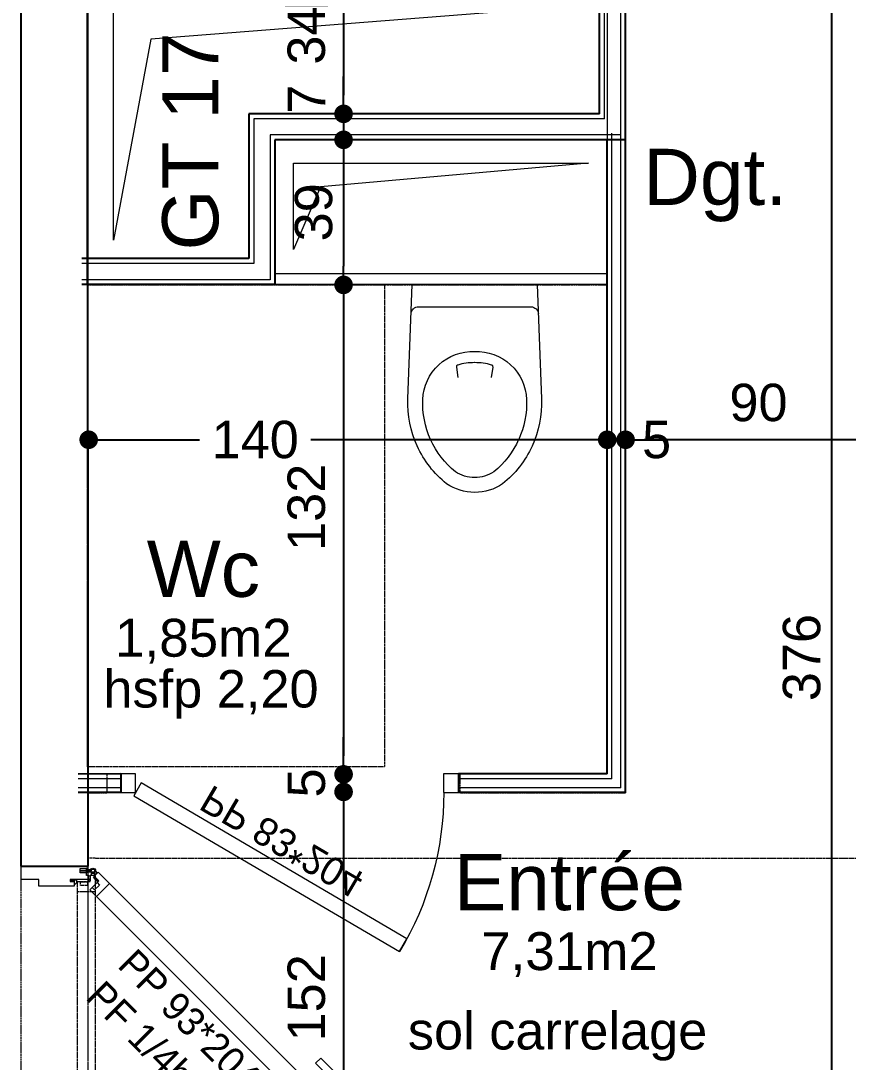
# Model space of a CAD drawing. Header units: centimetres. Extents: x 16433 to 114398, y -50094 to -12305.
# Drawn here: x 31915.9 to 32138.8, y -29937.4 to -29656.8 of the extents above; entities that cross this region are included whole.
import ezdxf

# ---------------------------------------------------------------- set-up
doc = ezdxf.new("R2010")
doc.units = ezdxf.units.CM
doc.header["$LTSCALE"] = 0.5
for name, pattern in [('Style de ligne -1', [0.41664, 0.20828, -0.20836]), ('Style de ligne -16', [0.192476, 0.123031, -0.069444]), ('Style de ligne -5', [0.20828, 0.069425, -0.138855])]:
    doc.linetypes.add(name, pattern=pattern)
doc.layers.get('0').update_dxf_attribs({"linetype": 'CONTINUOUS'})
doc.layers.get('DEFPOINTS').update_dxf_attribs({"linetype": 'CONTINUOUS'})
doc.layers.add('3-BAT C-Niveau -2', color=7, linetype='CONTINUOUS')
doc.styles.add('Futura Book', font='')
doc.styles.add('Helvetica', font='')
doc.styles.get('Futura Book').set_extended_font_data('Futura Book')
doc.styles.get('Helvetica').set_extended_font_data('Helvetica')
doc.dimstyles.new('IS', dxfattribs={"dimtxt": 10.08724, "dimasz": 5.007446, "dimexe": 2, "dimexo": 10, "dimgap": 3, "dimtad": 1, "dimdec": 1, "dimtxsty": 'Helvetica', "dimblk": 'DOT', "dimblk1": 'DOT', "dimblk2": 'DOT', "dimcen": 0, "dimdle": 10, "dimazin": 0, "dimtfac": 0.8, "dimtdec": 1, "dimtix": 1, "dimtmove": 0, "dimatfit": 0, "dimldrblk": 'VW_FILLEDARROW-1', "dimfxl": 10, "dimfxlon": 1, "dimfrac": 2, "dimtolj": 1, "dimarcsym": 0})

# ---------------------------------------------------------------- blocks, each defined once
blk = doc.blocks.new('PORTES 93_204')
at = {"color": 7, "linetype": 'Continuous', "lineweight": 18}
blk.add_line((10.41, 11.34), (6.87, 14.87), dxfattribs=at)
at = {"color": 7, "linetype": 'Continuous', "lineweight": 5}
blk.add_line((3.44, 8.68), (3.44, 9.56), dxfattribs=at)
at = {"color": 8, "linetype": 'Style de ligne -16', "lineweight": 18, "true_color": 0x808080}
blk.add_line((9.01, 6.14), (9.01, 11.14), dxfattribs=at)
at = {"color": 7, "linetype": 'Continuous', "lineweight": 13, "flags": 128}
for points in [[(3.82, 11.82), (4.88, 10.76), (6.14, 12.01), (8.61, 9.54), (73.71, 74.64), (71.24, 77.12), (72.5, 78.38), (71.44, 79.44)], [(2.24, -8.95), (2.24, 9.05), (5.8, 9.05), (5.8, 4.24), (6.3, 4.24), (6.3, 5.35), (7.6, 5.35), (7.6, -4.15), (5.8, -4.15), (5.8, -8.95)], [(102.76, 9.05), (99.2, 9.05), (99.2, 4.24), (98.7, 4.24), (98.7, 5.35), (97.4, 5.35), (97.4, -4.15), (99.2, -4.15), (99.2, -8.95), (102.76, -8.95)]]:
    blk.add_lwpolyline(points, close=True, dxfattribs=at)
at = {"color": 7, "linetype": 'Continuous', "lineweight": 18, "flags": 128}
for points in [[(62.4, 80.3), (63.81, 78.88), (55.33, 70.4), (53.91, 71.81)], [(63.64, 78.71), (66.4, 75.94), (65.34, 74.88), (62.58, 77.65)], [(67.54, 77.07), (68.3, 76.3), (64.98, 72.98), (64.21, 73.75)], [(69.29, 68.68), (68.52, 69.44), (71.84, 72.77), (72.61, 72)], [(73.18, 67.04), (70.42, 69.81), (71.48, 70.87), (74.24, 68.1)], [(71.24, 62.27), (69.82, 63.68), (74.77, 68.63), (76.19, 67.22)], [(6.62, 11.53), (7.29, 12.2), (8.6, 10.88), (7.94, 10.22)], [(5.88, 4.34), (5.88, 5.84), (6.02, 5.98), (6.7, 5.98), (7.12, 5.56), (7.12, 5.44), (6.2, 5.44), (6.2, 4.34)], [(99.12, 4.34), (99.12, 5.84), (98.98, 5.98), (98.3, 5.98), (97.88, 5.56), (97.88, 5.44), (98.8, 5.44), (98.8, 4.34)]]:
    blk.add_lwpolyline(points, close=True, dxfattribs=at)
at = {"color": 8, "linetype": 'Style de ligne -16', "lineweight": 18, "true_color": 0x808080, "flags": 128}
for points in [[(82.53, 16.14), (82.53, 18.14), (94.53, 18.14), (94.53, 16.14)], [(92.78, 12.23), (92.78, 16.14), (94.28, 16.14), (94.28, 12.23)], [(91.18, 11.14), (91.18, 12.23), (95.88, 12.23), (95.88, 11.14)], [(4.69, 11.14), (4.69, 9.64), (6.47, 9.64), (6.47, 6.14), (98.53, 6.14), (98.53, 9.64), (100.31, 9.64), (100.31, 11.14)], [(6.47, 8.96), (7.41, 8.96), (7.41, 7.1), (6.47, 7.1)], [(91.18, 5.05), (91.18, 6.14), (95.88, 6.14), (95.88, 5.05)], [(92.78, 1.14), (92.78, 5.05), (94.28, 5.05), (94.28, 1.14)], [(88.03, -0.86), (88.03, 1.14), (95.03, 1.14), (95.03, -0.86)]]:
    blk.add_lwpolyline(points, close=True, dxfattribs=at)
at = {"color": 7, "linetype": 'Continuous', "lineweight": 5, "flags": 128}
for points in [[(4.58, 11.05), (4.11, 10.58, 0.143165), (3.92, 10.92, 0.143165), (3.58, 11.1), (4.06, 11.58)], [(3.07, 9.05), (3.07, 9.85, 0.143165), (3.44, 9.74, 0.143165), (3.81, 9.85), (3.81, 9.05)], [(4.69, 10.06), (4.02, 10.06, 0.143165), (4.13, 10.43, 0.143165), (4.02, 10.8), (4.69, 10.8)]]:
    blk.add_lwpolyline(points, format="xyb", close=True, dxfattribs=at)
at = {"color": 7, "linetype": 'Continuous', "lineweight": 18, "flags": 128}
blk.add_lwpolyline([(6.34, 11.42), (5.8, 11.14), (5.19, 10.53), (4.99, 10.73), (5.56, 11.3), (6.28, 11.53), (6.34, 11.42)], dxfattribs=at)
at = {"color": 7, "linetype": 'Continuous', "lineweight": 5, "flags": 128}
for points in [[(2.73, 9.05), (4.75, 9.05), (4.75, 8.68), (2.73, 8.68)], [(2.87, 8.68), (3.44, 8.68), (3.44, 6.99), (2.87, 6.99)], [(3.44, 8.68), (4.01, 8.68), (4.01, 6.99), (3.44, 6.99)]]:
    blk.add_lwpolyline(points, close=True, dxfattribs=at)
at = {"color": 8, "linetype": 'Style de ligne -16', "lineweight": 18, "true_color": 0x808080, "flags": 128}
blk.add_lwpolyline([(6.19, 9.08), (5.61, 9.26), (4.75, 9.26), (4.75, 9.54), (5.55, 9.54), (6.23, 9.2), (6.19, 9.08)], dxfattribs=at)
at = {"color": 7, "linetype": 'Continuous', "lineweight": 5}
for radius in [0.689, 0.429]:
    blk.add_circle((3.44, 10.43), radius, dxfattribs=at)
at = {"color": 8, "linetype": 'Style de ligne -16', "lineweight": 18, "true_color": 0x808080}
blk.add_arc((3.44, 10.43), 96.88, 0.4199, 44.5328, dxfattribs=at)
at = {"color": 7, "insert": (23.88, 22.06), "char_height": 7.5516, "width": 66.7422, "attachment_point": 1, "rotation": 45, "line_spacing_factor": 0.962448, "style": 'Futura Book'}
blk.add_mtext('\\pt26.348,53.073;PP 93*204\\PPF 1/4h\\P', dxfattribs=at)
blk = doc.blocks.new('PORTE 83_204 SEMI OUVERTE')
at = {"color": 7, "linetype": 'Continuous', "lineweight": 13, "flags": 128}
for points in [[(-42.01, 3.36), (29.59, 45.36), (31.61, 41.91), (-39.98, -0.09)], [(-45.5, 2.5), (-41.5, 2.5), (-41.5, -2.5), (-45.5, -2.5)], [(41.5, 2.5), (45.5, 2.5), (45.5, -2.5), (41.5, -2.5)]]:
    blk.add_lwpolyline(points, close=True, dxfattribs=at)
at = {"color": 7, "linetype": 'Continuous', "lineweight": 5}
blk.add_arc((-41.5, 2.5), 83.05, 0, 31.0831, dxfattribs=at)
at = {"color": 7, "insert": (-24.83, 6.74), "char_height": 7.55165, "width": 66.7422, "attachment_point": 1, "rotation": 30.3925, "line_spacing_factor": 0.962448, "style": 'Futura Book'}
blk.add_mtext('\\pt10.172,20.344,30.516,40.688,50.86,61.032,71.205,81.407,91.526,101.72,111.92,122.03,132.23,142.42,152.62,162.74,172.93,183.13,193.25,203.44,213.64,223.76;PP 83*204', dxfattribs=at)
blk = doc.blocks.new('Groupe-69-1')
at = {"color": 7, "linetype": 'Continuous', "lineweight": 5}
for p, q in [((16251.49, -46538.84), (16242.05, -46489.03)), ((16251.49, -46538.84), (16242.05, -46489.03)), ((16255, -46533.7), (16246.38, -46488.21)), ((16255, -46533.7), (16246.38, -46488.21)), ((16250.46, -46540.36), (16240.78, -46489.27)), ((16108.22, -46525.03), (16106.08, -46513.76)), ((16109.49, -46524.79), (16107.36, -46513.52)), ((16109.49, -46524.79), (16107.36, -46513.52)), ((16111.85, -46524.34), (16109.72, -46513.07)), ((16111.85, -46524.34), (16109.72, -46513.07)), ((16293.31, -46526.44), (16255, -46533.7)), ((16293.31, -46526.44), (16255, -46533.7)), ((16310.89, -46619.29), (16293.31, -46526.44)), ((16310.89, -46619.29), (16293.31, -46526.44)), ((16288.77, -46533.11), (16250.46, -46540.36)), ((16289.81, -46531.59), (16251.49, -46538.84)), ((16289.81, -46531.59), (16251.49, -46538.84)), ((16306.35, -46625.95), (16288.77, -46533.11)), ((16307.39, -46624.43), (16289.81, -46531.59)), ((16307.39, -46624.43), (16289.81, -46531.59)), ((16310.89, -46619.29), (16347.05, -46612.44)), ((16310.89, -46619.29), (16347.05, -46612.44)), ((16311.93, -46617.77), (16345.53, -46611.41)), ((16336.5, -46613.12), (16345.53, -46611.41)), ((16133.52, -46658.67), (16125.15, -46614.44)), ((16134.56, -46657.15), (16126.42, -46614.2)), ((16134.56, -46657.15), (16126.42, -46614.2)), ((16136.47, -46654.34), (16128.78, -46613.75)), ((16136.47, -46654.34), (16128.78, -46613.75)), ((16307.39, -46624.43), (16352.19, -46615.95)), ((16307.39, -46624.43), (16352.19, -46615.95)), ((16337.8, -46620), (16353.71, -46616.98)), ((16137.51, -46652.83), (16305.42, -46621.04)), ((16134.56, -46657.15), (16311.2, -46623.71)), ((16134.56, -46657.15), (16311.2, -46623.71)), ((16136.47, -46654.34), (16307.45, -46621.98)), ((16136.47, -46654.34), (16307.45, -46621.98))]:
    blk.add_line(p, q, dxfattribs=at)
at = {"color": 7, "linetype": 'Continuous', "lineweight": 25}
for p, q in [((16256.03, -46532.18), (16247.65, -46487.97)), ((16250.46, -46540.36), (16240.78, -46489.27)), ((16108.22, -46525.03), (16106.08, -46513.76)), ((16113.13, -46524.1), (16110.99, -46512.83)), ((16113.13, -46524.1), (16108.22, -46525.03)), ((16294.35, -46524.93), (16256.03, -46532.18)), ((16311.93, -46617.77), (16294.35, -46524.93)), ((16288.77, -46533.11), (16250.46, -46540.36)), ((16306.35, -46625.95), (16288.77, -46533.11)), ((16311.93, -46617.77), (16345.53, -46611.41)), ((16130.06, -46613.51), (16125.15, -46614.44)), ((16133.52, -46658.67), (16125.15, -46614.44)), ((16137.51, -46652.83), (16130.06, -46613.51)), ((16306.35, -46625.95), (16353.71, -46616.98)), ((16137.51, -46652.83), (16305.42, -46621.04)), ((16133.52, -46658.67), (16313.23, -46624.65))]:
    blk.add_line(p, q, dxfattribs=at)
at = {"color": 7, "linetype": 'Continuous', "lineweight": 13}
blk.add_line((16253.4, -46539.8), (16258.31, -46538.87), dxfattribs=at)
at = {"color": 7, "linetype": 'Continuous', "lineweight": 18, "flags": 128}
blk.add_lwpolyline([(16319.85, -46475.77), (16345.9, -46613.37), (16267.11, -46628.3), (16241.05, -46490.7)], close=True, dxfattribs=at)
at = {"color": 7, "linetype": 'Continuous', "lineweight": 13, "flags": 128}
for points in [[(16254.15, -46495.39), (16316.24, -46483.63), (16339.69, -46607.43), (16309.16, -46495.22)], [(16260.65, -46543.52), (16283.51, -46539.19), (16298.3, -46617.3), (16278.63, -46547.54)], [(16250.45, -46540.36), (16253.4, -46539.8), (16270.05, -46627.74), (16267.11, -46628.3)]]:
    blk.add_lwpolyline(points, close=True, dxfattribs=at)
at = {"color": 7, "linetype": 'Style de ligne -5', "lineweight": 13, "flags": 128}
blk.add_lwpolyline([(16128.21, -46593.54), (16113.33, -46514.93), (16241.06, -46490.74), (16255.94, -46569.35)], close=True, dxfattribs=at)
at = {"color": 7, "linetype": 'Continuous', "lineweight": 18, "flags": 128}
for points in [[(16257.34, -46576.7), (16263.6, -46609.83), (16233.51, -46616.67, -0.116334), (16220.58, -46616.54, -0.116144), (16209.08, -46610.65, -0.147727), (16205.44, -46603.66, -0.147725), (16206.28, -46595.83), (16206.28, -46595.82, -0.11673), (16214.84, -46586.15, -0.115952), (16226.83, -46581.3)], [(16242.74, -46596.61), (16242.74, -46596.62, -0.197992), (16241.02, -46606.77, -0.198081), (16232.62, -46612.76, -0.114919), (16221.63, -46612.67), (16221.63, -46612.66, -0.115526), (16211.82, -46607.72, -0.142778), (16209.37, -46602.91, -0.142778), (16209.89, -46597.54, -0.114832), (16217.21, -46589.37), (16217.23, -46589.36, -0.115368), (16227.43, -46585.27, -0.198081), (16237.43, -46587.78, -0.198023), (16242.74, -46596.61)]]:
    blk.add_lwpolyline(points, format="xyb", close=True, dxfattribs=at)
for points in [[(16249.49, -46577.88), (16249.49, -46577.88, -0.193855), (16250.95, -46578.22), (16250.96, -46578.23, -0.192143), (16251.76, -46579.49), (16257.38, -46609.26), (16257.38, -46609.26, -0.194357), (16257.09, -46610.73, -0.193855), (16255.86, -46611.58), (16255.86, -46611.58)], [(16236.71, -46602.33), (16239.53, -46602.24, 0.192032), (16239.86, -46602.1), (16239.86, -46602.1), (16239.86, -46602.1, 0.187463), (16240.01, -46601.78, 0.069687), (16239.79, -46597.17), (16239.79, -46597.16, 0.069688), (16238.31, -46592.79, 0.17618), (16238.06, -46592.55), (16238.05, -46592.55, 0.18073), (16237.7, -46592.54), (16237.7, -46592.54), (16235.04, -46593.48)]]:
    blk.add_lwpolyline(points, format="xyb", dxfattribs=at)
at = {"color": 7, "xscale": -1, "rotation": 100.7235947438852}
blk.add_blockref('PORTE 83_204 SEMI OUVERTE', (16119.14, -46569.27), dxfattribs=at)
blk = doc.blocks.new('Sol carrelage')
at = {"color": 7, "insert": (0, -0.78), "char_height": 10.0872, "width": 104.0427, "attachment_point": 2, "line_spacing_factor": 0.834288, "style": 'Helvetica'}
blk.add_mtext('\\pt41.872,83.623;sol carrelage', dxfattribs=at)
blk = doc.blocks.new('hsfp 2.20')
at = {"color": 7, "insert": (0, -0.78), "char_height": 10.0872, "attachment_point": 2, "line_spacing_factor": 0.834288, "style": 'Helvetica'}
blk.add_mtext('\\pt41.872;hsfp 2,20', dxfattribs=at)
blk = doc.blocks.new('Groupe-81-1')
at = {"color": 7, "linetype": 'Style de ligne -5', "lineweight": 13, "flags": 128}
blk.add_lwpolyline([(16130.18, -46735.85), (16012.28, -46758.17), (15971.35, -46542.01), (16089.25, -46519.69)], close=True, dxfattribs=at)
at = {"color": 7}
blk.add_blockref('Groupe-69-1', (0, 0), dxfattribs=at)
at = {"color": 7, "rotation": 280.7235947438887}
for name, p in [('hsfp 2.20', (16145.93, -46542.64)), ('Sol carrelage', (16072.76, -46651.53))]:
    blk.add_blockref(name, p, dxfattribs=at)
at = {"color": 7, "insert": (16179.04, -46534.27), "char_height": 15.1309, "attachment_point": 2, "rotation": 280.7236, "line_spacing_factor": 0.834288, "style": 'Helvetica'}
blk.add_mtext('\\pt38.084;Wc\\P{\\H0.6752x;1,85m2}', dxfattribs=at)
at = {"color": 178, "insert": (16114.41, -46646.9), "char_height": 15.1309, "attachment_point": 2, "rotation": 280.7236, "line_spacing_factor": 0.834288, "style": 'Helvetica'}
blk.add_mtext('\\pt38.084;Entrée\\P{\\H0.6752x;7,31m2}\\P', dxfattribs=at)
at = {"color": 7, "insert": (16304.86, -46631.08), "char_height": 15.1309, "width": 47.9864, "attachment_point": 1, "rotation": 280.7236, "line_spacing_factor": 0.834288, "style": 'Helvetica'}
blk.add_mtext('\\pt38.084,76.169,114.24,152.37;Dgt.', dxfattribs=at)
blk = doc.blocks.new('_DOT')
at = {"color": 0, "linetype": 'ByBlock', "lineweight": -2}
blk.add_line((-0.5, 0), (-1, 0), dxfattribs=at)
at = {"color": 0, "linetype": 'ByBlock', "const_width": 0.5}
blk.add_lwpolyline([(-0.25, 0, 1), (0.25, 0, 1)], format="xyb", close=True, dxfattribs=at)
blk = doc.blocks.new('*D2397')
at = {"layer": '3-BAT C-Niveau -2', "color": 0, "linetype": 'Continuous', "lineweight": -2, "transparency": 16777216}
blk.add_line((32134.38, -29645.59), (32134.38, -30011.11), dxfattribs=at)
at = {"layer": 'DEFPOINTS', "color": 0, "linetype": 'Continuous', "transparency": 16777216}
for p in [(32130.88, -29640.58), (32121.68, -30016.12), (32134.38, -30016.12)]:
    blk.add_point(p, dxfattribs=at)
at = {"layer": '3-BAT C-Niveau -2', "color": 0, "linetype": 'Continuous', "lineweight": -2, "transparency": 16777216, "xscale": 5.007446289062499, "yscale": 5.007446289062499, "zscale": 5.007446289062499}
for p, rotation in [((32134.38, -29640.58), 90), ((32134.38, -30016.12), 270)]:
    blk.add_blockref('_DOT', p, dxfattribs=dict(at, rotation=rotation))
at = {"layer": '3-BAT C-Niveau -2', "color": 0, "linetype": 'Continuous', "lineweight": 5, "transparency": 16777216, "insert": (32126.34, -29828.35), "char_height": 10.087, "attachment_point": 5, "rotation": 90, "style": 'Helvetica'}
blk.add_mtext('\\A1;376', dxfattribs=at)
blk = doc.blocks.new('VW_FILLEDARROW-1')
at = {"color": 0, "linetype": 'Continuous', "lineweight": 5, "flags": 128}
blk.add_lwpolyline([(-1.997, 0.535), (0, 0), (-1.997, -0.535)], close=True, dxfattribs=at)
blk = doc.blocks.new('*D2404')
at = {"layer": '3-BAT C-Niveau -2', "color": 0, "linetype": 'Continuous', "lineweight": -2, "transparency": 16777216}
blk.add_line((32002.88, -29869.56), (32002.88, -30011.11), dxfattribs=at)
at = {"layer": 'DEFPOINTS', "color": 0, "linetype": 'Continuous', "transparency": 16777216}
for p in [(31934.3, -29864.55), (31949.72, -30016.12), (32002.88, -30016.12)]:
    blk.add_point(p, dxfattribs=at)
at = {"layer": '3-BAT C-Niveau -2', "color": 0, "linetype": 'Continuous', "lineweight": -2, "transparency": 16777216, "xscale": 5.007446289062499, "yscale": 5.007446289062499, "zscale": 5.007446289062499}
for p, rotation in [((32002.88, -29864.55), 90), ((32002.88, -30016.12), 270)]:
    blk.add_blockref('_DOT', p, dxfattribs=dict(at, rotation=rotation))
at = {"layer": '3-BAT C-Niveau -2', "color": 0, "linetype": 'Continuous', "lineweight": 5, "transparency": 16777216, "insert": (31992.9, -29920.04), "char_height": 10.087, "attachment_point": 5, "rotation": 90, "style": 'Helvetica'}
blk.add_mtext('\\A1;152', dxfattribs=at)
blk = doc.blocks.new('*D2405')
at = {"layer": '3-BAT C-Niveau -2', "color": 0, "linetype": 'Continuous', "lineweight": -2, "transparency": 16777216}
for p, q in [((32002.88, -29854.8), (32002.88, -29849.79)), ((32002.88, -29859.81), (32002.88, -29864.55)), ((32002.88, -29869.56), (32002.88, -29874.56))]:
    blk.add_line(p, q, dxfattribs=at)
at = {"layer": 'DEFPOINTS', "color": 0, "linetype": 'Continuous', "transparency": 16777216}
for p in [(32006.38, -29859.81), (31934.3, -29864.55), (32002.88, -29864.55)]:
    blk.add_point(p, dxfattribs=at)
at = {"layer": '3-BAT C-Niveau -2', "color": 0, "linetype": 'Continuous', "lineweight": -2, "transparency": 16777216, "xscale": 5.007446289062499, "yscale": 5.007446289062499, "zscale": 5.007446289062499}
for p, rotation in [((32002.88, -29859.81), 270), ((32002.88, -29864.55), 90)]:
    blk.add_blockref('_DOT', p, dxfattribs=dict(at, rotation=rotation))
at = {"layer": '3-BAT C-Niveau -2', "color": 0, "linetype": 'Continuous', "lineweight": 5, "transparency": 16777216, "insert": (31992.9, -29862.14), "char_height": 10.087, "attachment_point": 5, "rotation": 90, "style": 'Helvetica'}
blk.add_mtext('\\A1;5', dxfattribs=at)
blk = doc.blocks.new('*D2406')
at = {"layer": '3-BAT C-Niveau -2', "color": 0, "linetype": 'Continuous', "lineweight": -2, "transparency": 16777216}
blk.add_line((32002.88, -29732.92), (32002.88, -29854.8), dxfattribs=at)
at = {"layer": 'DEFPOINTS', "color": 0, "linetype": 'Continuous', "transparency": 16777216}
for p in [(32003.92, -29727.91), (32002.88, -29859.81), (32006.38, -29859.81)]:
    blk.add_point(p, dxfattribs=at)
at = {"layer": '3-BAT C-Niveau -2', "color": 0, "linetype": 'Continuous', "lineweight": -2, "transparency": 16777216, "xscale": 5.007446289062499, "yscale": 5.007446289062499, "zscale": 5.007446289062499}
for p, rotation in [((32002.88, -29727.91), 90), ((32002.88, -29859.81), 270)]:
    blk.add_blockref('_DOT', p, dxfattribs=dict(at, rotation=rotation))
at = {"layer": '3-BAT C-Niveau -2', "color": 0, "linetype": 'Continuous', "lineweight": 5, "transparency": 16777216, "insert": (31992.9, -29787.86), "char_height": 10.087, "attachment_point": 5, "rotation": 90, "style": 'Helvetica'}
blk.add_mtext('\\A1;132', dxfattribs=at)
blk = doc.blocks.new('*D2407')
at = {"layer": '3-BAT C-Niveau -2', "color": 0, "linetype": 'Continuous', "lineweight": -2, "transparency": 16777216}
blk.add_line((32002.88, -29693.83), (32002.88, -29722.9), dxfattribs=at)
at = {"layer": 'DEFPOINTS', "color": 0, "linetype": 'Continuous', "transparency": 16777216}
for p in [(32022.04, -29688.82), (32002.88, -29727.91), (32003.92, -29727.91)]:
    blk.add_point(p, dxfattribs=at)
at = {"layer": '3-BAT C-Niveau -2', "color": 0, "linetype": 'Continuous', "lineweight": -2, "transparency": 16777216, "xscale": 5.007446289062499, "yscale": 5.007446289062499, "zscale": 5.007446289062499}
for p, rotation in [((32002.88, -29688.82), 90), ((32002.88, -29727.91), 270)]:
    blk.add_blockref('_DOT', p, dxfattribs=dict(at, rotation=rotation))
at = {"layer": '3-BAT C-Niveau -2', "color": 0, "linetype": 'Continuous', "lineweight": 5, "transparency": 16777216, "insert": (31994.84, -29708.36), "char_height": 10.087, "attachment_point": 5, "rotation": 90, "style": 'Helvetica'}
blk.add_mtext('\\A1;39', dxfattribs=at)
blk = doc.blocks.new('*D2408')
at = {"layer": '3-BAT C-Niveau -2', "color": 0, "linetype": 'Continuous', "lineweight": -2, "transparency": 16777216}
for p, q in [((32002.88, -29676.81), (32002.88, -29671.8)), ((32002.88, -29681.82), (32002.88, -29688.82)), ((32002.88, -29693.83), (32002.88, -29698.83))]:
    blk.add_line(p, q, dxfattribs=at)
at = {"layer": 'DEFPOINTS', "color": 0, "linetype": 'Continuous', "transparency": 16777216}
for p in [(32034.04, -29681.82), (32002.88, -29688.82), (32022.04, -29688.82)]:
    blk.add_point(p, dxfattribs=at)
at = {"layer": '3-BAT C-Niveau -2', "color": 0, "linetype": 'Continuous', "lineweight": -2, "transparency": 16777216, "xscale": 5.007446289062499, "yscale": 5.007446289062499, "zscale": 5.007446289062499}
for p, rotation in [((32002.88, -29681.82), 270), ((32002.88, -29688.82), 90)]:
    blk.add_blockref('_DOT', p, dxfattribs=dict(at, rotation=rotation))
at = {"layer": '3-BAT C-Niveau -2', "color": 0, "linetype": 'Continuous', "lineweight": 5, "transparency": 16777216, "insert": (31992.9, -29677.9), "char_height": 10.087, "attachment_point": 5, "rotation": 90, "style": 'Helvetica'}
blk.add_mtext('\\A1;7', dxfattribs=at)
blk = doc.blocks.new('*D2409')
at = {"layer": '3-BAT C-Niveau -2', "color": 0, "linetype": 'Continuous', "lineweight": -2, "transparency": 16777216}
blk.add_line((32002.88, -29652.63), (32002.88, -29676.81), dxfattribs=at)
at = {"layer": 'DEFPOINTS', "color": 0, "linetype": 'Continuous', "transparency": 16777216}
for p in [(32053.04, -29647.62), (32002.88, -29681.82), (32034.04, -29681.82)]:
    blk.add_point(p, dxfattribs=at)
at = {"layer": '3-BAT C-Niveau -2', "color": 0, "linetype": 'Continuous', "lineweight": -2, "transparency": 16777216, "xscale": 5.007446289062499, "yscale": 5.007446289062499, "zscale": 5.007446289062499}
for p, rotation in [((32002.88, -29647.62), 90), ((32002.88, -29681.82), 270)]:
    blk.add_blockref('_DOT', p, dxfattribs=dict(at, rotation=rotation))
at = {"layer": '3-BAT C-Niveau -2', "color": 0, "linetype": 'Continuous', "lineweight": 5, "transparency": 16777216, "insert": (31992.9, -29660.72), "char_height": 10.087, "attachment_point": 5, "rotation": 90, "style": 'Helvetica'}
blk.add_mtext('\\A1;34', dxfattribs=at)
blk = doc.blocks.new('*D2410')
at = {"layer": '3-BAT C-Niveau -2', "color": 0, "linetype": 'Continuous', "lineweight": -2, "transparency": 16777216}
for p, q in [((32002.88, -29635.7), (32002.88, -29630.69)), ((32002.88, -29640.71), (32002.88, -29647.62)), ((32002.88, -29652.63), (32002.88, -29657.63))]:
    blk.add_line(p, q, dxfattribs=at)
at = {"layer": 'DEFPOINTS', "color": 0, "linetype": 'Continuous', "transparency": 16777216}
for p in [(32006.38, -29640.71), (32002.88, -29647.62), (32053.04, -29647.62)]:
    blk.add_point(p, dxfattribs=at)
at = {"layer": '3-BAT C-Niveau -2', "color": 0, "linetype": 'Continuous', "lineweight": -2, "transparency": 16777216, "xscale": 5.007446289062499, "yscale": 5.007446289062499, "zscale": 5.007446289062499}
for p, rotation in [((32002.88, -29640.71), 270), ((32002.88, -29647.62), 90)]:
    blk.add_blockref('_DOT', p, dxfattribs=dict(at, rotation=rotation))
at = {"layer": '3-BAT C-Niveau -2', "color": 0, "linetype": 'Continuous', "lineweight": 5, "transparency": 16777216, "insert": (31992.9, -29636.78), "char_height": 10.087, "attachment_point": 5, "rotation": 90, "style": 'Helvetica'}
blk.add_mtext('\\A1;7', dxfattribs=at)
blk = doc.blocks.new('*D2426')
at = {"layer": '3-BAT C-Niveau -2', "color": 0, "linetype": 'Continuous', "lineweight": -2, "transparency": 16777216}
for p, q in [((31934.2, -29769.65), (31934.2, -29771.65)), ((31939.21, -29769.65), (31964.05, -29769.65)), ((32068.91, -29769.65), (31994.07, -29769.65)), ((32073.92, -29769.65), (32073.92, -29771.65))]:
    blk.add_line(p, q, dxfattribs=at)
at = {"layer": 'DEFPOINTS', "color": 0, "linetype": 'Continuous', "transparency": 16777216}
for p in [(31934.2, -29769.65), (31934.2, -29769.65), (32073.92, -29769.65)]:
    blk.add_point(p, dxfattribs=at)
at = {"layer": '3-BAT C-Niveau -2', "color": 0, "linetype": 'Continuous', "lineweight": -2, "transparency": 16777216, "xscale": 5.007446289062499, "yscale": 5.007446289062499, "zscale": 5.007446289062499, "rotation": 180}
blk.add_blockref('_DOT', (31934.2, -29769.65), dxfattribs=at)
at = {"layer": '3-BAT C-Niveau -2', "color": 0, "linetype": 'Continuous', "lineweight": -2, "transparency": 16777216, "xscale": 5.007446289062499, "yscale": 5.007446289062499, "zscale": 5.007446289062499}
blk.add_blockref('_DOT', (32073.92, -29769.65), dxfattribs=at)
at = {"layer": '3-BAT C-Niveau -2', "color": 0, "linetype": 'Continuous', "lineweight": 5, "transparency": 16777216, "insert": (31979.06, -29769.65), "char_height": 10.087, "attachment_point": 5, "style": 'Helvetica'}
blk.add_mtext('\\A1;140', dxfattribs=at)
blk = doc.blocks.new('*D2427')
at = {"layer": '3-BAT C-Niveau -2', "color": 0, "linetype": 'Continuous', "lineweight": -2, "transparency": 16777216}
for p, q in [((32073.92, -29769.65), (32073.92, -29767.65)), ((32078.86, -29769.65), (32078.86, -29767.65)), ((32068.91, -29769.65), (32063.91, -29769.65)), ((32078.86, -29769.65), (32073.92, -29769.65)), ((32083.87, -29769.65), (32088.88, -29769.65))]:
    blk.add_line(p, q, dxfattribs=at)
at = {"layer": 'DEFPOINTS', "color": 0, "linetype": 'Continuous', "transparency": 16777216}
for p in [(32073.92, -29769.65), (32073.92, -29769.65), (32078.86, -29773.27)]:
    blk.add_point(p, dxfattribs=at)
at = {"layer": '3-BAT C-Niveau -2', "color": 0, "linetype": 'Continuous', "lineweight": -2, "transparency": 16777216, "xscale": 5.007446289062499, "yscale": 5.007446289062499, "zscale": 5.007446289062499}
blk.add_blockref('_DOT', (32073.92, -29769.65), dxfattribs=at)
at = {"layer": '3-BAT C-Niveau -2', "color": 0, "linetype": 'Continuous', "lineweight": -2, "transparency": 16777216, "xscale": 5.007446289062499, "yscale": 5.007446289062499, "zscale": 5.007446289062499, "rotation": 180}
blk.add_blockref('_DOT', (32078.86, -29769.65), dxfattribs=at)
at = {"layer": '3-BAT C-Niveau -2', "color": 0, "linetype": 'Continuous', "lineweight": 5, "transparency": 16777216, "insert": (32087.22, -29769.65), "char_height": 10.087, "attachment_point": 5, "style": 'Helvetica'}
blk.add_mtext('\\A1;5', dxfattribs=at)
blk = doc.blocks.new('*D2428')
at = {"layer": '3-BAT C-Niveau -2', "color": 0, "linetype": 'Continuous', "lineweight": -2, "transparency": 16777216}
for p, q in [((32078.86, -29769.65), (32078.86, -29767.65)), ((32168.92, -29775.2), (32168.92, -29767.65)), ((32163.91, -29769.65), (32083.87, -29769.65))]:
    blk.add_line(p, q, dxfattribs=at)
at = {"layer": 'DEFPOINTS', "color": 0, "linetype": 'Continuous', "transparency": 16777216}
for p in [(32078.86, -29769.65), (32078.86, -29773.27), (32168.92, -29785.2)]:
    blk.add_point(p, dxfattribs=at)
at = {"layer": '3-BAT C-Niveau -2', "color": 0, "linetype": 'Continuous', "lineweight": -2, "transparency": 16777216, "xscale": 5.007446289062499, "yscale": 5.007446289062499, "zscale": 5.007446289062499, "rotation": 180}
blk.add_blockref('_DOT', (32078.86, -29769.65), dxfattribs=at)
at = {"layer": '3-BAT C-Niveau -2', "color": 0, "linetype": 'Continuous', "lineweight": -2, "transparency": 16777216, "xscale": 5.007446289062499, "yscale": 5.007446289062499, "zscale": 5.007446289062499}
blk.add_blockref('_DOT', (32168.92, -29769.65), dxfattribs=at)
at = {"layer": '3-BAT C-Niveau -2', "color": 0, "linetype": 'Continuous', "lineweight": 5, "transparency": 16777216, "insert": (32114.66, -29759.67), "char_height": 10.087, "attachment_point": 5, "style": 'Helvetica'}
blk.add_mtext('\\A1;90', dxfattribs=at)
blk = doc.blocks.new('*D2441')
at = {"layer": '3-BAT C-Niveau -2', "color": 0, "linetype": 'Continuous', "lineweight": -2, "transparency": 16777216}
blk.add_line((31895.04, -28809.16), (31895.04, -30245.77), dxfattribs=at)
at = {"layer": 'DEFPOINTS', "color": 0, "linetype": 'Continuous', "transparency": 16777216}
for p in [(31865.22, -28804.15), (31895.04, -30250.78), (31915.94, -30250.78)]:
    blk.add_point(p, dxfattribs=at)
at = {"layer": '3-BAT C-Niveau -2', "color": 0, "linetype": 'Continuous', "lineweight": -2, "transparency": 16777216, "xscale": 5.007446289062499, "yscale": 5.007446289062499, "zscale": 5.007446289062499}
for p, rotation in [((31895.04, -28804.15), 90), ((31895.04, -30250.78), 270)]:
    blk.add_blockref('_DOT', p, dxfattribs=dict(at, rotation=rotation))
at = {"layer": '3-BAT C-Niveau -2', "color": 0, "linetype": 'Continuous', "lineweight": 5, "transparency": 16777216, "insert": (31885.05, -29657.74), "char_height": 10.087, "attachment_point": 5, "rotation": 90, "style": 'Helvetica'}
blk.add_mtext('\\A1;1447', dxfattribs=at)

msp = doc.modelspace()

# ---------------------------------------------------------------- linework, layer by layer
at = {"layer": '3-BAT C-Niveau -2', "color": 7, "linetype": 'Continuous', "lineweight": 25}
for p, q in [((31915.921, -28982.847), (31915.929, -29884.593)), ((31915.921, -28982.847), (31915.929, -29884.593)), ((31933.921, -28982.846), (31933.929, -29884.593)), ((31933.924, -29244.687), (31933.929, -29884.593)), ((31915.929, -29884.593), (31933.929, -29884.593))]:
    msp.add_line(p, q, dxfattribs=at)
at = {"layer": '3-BAT C-Niveau -2', "color": 251, "linetype": 'Style de ligne -1', "lineweight": 5, "true_color": 0x616161, "flags": 128}
msp.add_lwpolyline([(31791.934, -30997.435), (31791.924, -28804.155), (31915.928, -28804.155), (31915.941, -31094.236)], dxfattribs=at)
msp.add_lwpolyline([(32154.837, -30233.854), (32004.021, -30232.694), (32004.028, -30091.119), (31934.025, -30091.115), (31934.019, -30021.116), (31999.983, -30021.116), (31999.983, -30016.116), (31934.015, -30016.116), (31934.077, -29864.808), (31939.226, -29864.808), (31939.226, -29859.808), (31933.929, -29859.808), (31933.88, -29727.908), (32073.925, -29727.908), (32073.917, -29859.808), (32034.225, -29859.808), (32034.225, -29864.808), (32078.911, -29864.808), (32078.925, -29640.708), (32168.865, -29640.708), (32168.865, -29645.708), (32235.908, -29645.708), (32235.869, -29799.665), (32168.888, -29799.665), (32168.917, -29900.663), (32229.723, -29900.663), (32229.726, -30016.311), (32154.556, -30016.208), (32154.584, -30060.354), (32154.837, -30061.52)], close=True, dxfattribs=at)

# ---------------------------------------------------------------- block references
at = {"layer": '3-BAT C-Niveau -2', "color": 7}
for name, p, rotation in [('Groupe-81-1', (-16766.963, -37034.655), 79.27640525614329), ('PORTES 93_204', (31924.929, -29882.357), 270.0005213971519)]:
    msp.add_blockref(name, p, dxfattribs=dict(at, rotation=rotation))

# ---------------------------------------------------------------- texts
at = {"layer": '3-BAT C-Niveau -2', "color": 5, "true_color": 0x0000ff, "insert": (31954.012, -29718.639), "char_height": 15.13086, "width": 75.36609, "attachment_point": 1, "rotation": 90, "line_spacing_factor": 0.25, "style": 'Helvetica'}
msp.add_mtext('\\pt36.45,71.614;GT 17', dxfattribs=at)

# ---------------------------------------------------------------- dimensions: what is measured, and where the dimension line sits
at = {"layer": '3-BAT C-Niveau -2', "color": 7, "linetype": 'Continuous', "lineweight": 5}
for base, p1, p2, override, picture, middle in [((31895.037, -30250.781), (31865.225, -28804.155), (31915.937, -30250.781), {"dimtxt": 10.08724, "dimdec": 0, "dimpost": '<>', "dimtxsty": 'Helvetica', "dimse1": 1, "dimse2": 1, "dimtmove": 2}, '*D2441', (31885.052, -29657.735)), ((32002.882, -29647.62), (32006.382, -29640.708), (32053.037, -29647.62), {"dimtxt": 10.08724, "dimdec": 0, "dimpost": '<>', "dimtxsty": 'Helvetica', "dimse1": 1, "dimse2": 1, "dimtix": 0, "dimtmove": 2}, '*D2410', (31992.897, -29636.784)), ((32002.882, -29681.82), (32053.037, -29647.62), (32034.037, -29681.82), {"dimtxt": 10.08724, "dimdec": 0, "dimpost": '<>', "dimtxsty": 'Helvetica', "dimse1": 1, "dimse2": 1, "dimtmove": 2}, '*D2409', (31992.897, -29660.72)), ((32002.882, -29688.82), (32034.037, -29681.82), (32022.037, -29688.82), {"dimtxt": 10.08724, "dimdec": 0, "dimpost": '<>', "dimtxsty": 'Helvetica', "dimse1": 1, "dimse2": 1, "dimtix": 0, "dimtmove": 2}, '*D2408', (31992.897, -29677.896)), ((32002.882, -29859.808), (32003.923, -29727.908), (32006.382, -29859.808), {"dimtxt": 10.08724, "dimdec": 0, "dimpost": '<>', "dimtxsty": 'Helvetica', "dimse1": 1, "dimse2": 1, "dimtmove": 2}, '*D2406', (31992.897, -29787.858)), ((32002.882, -29864.548), (32006.382, -29859.808), (31934.297, -29864.548), {"dimtxt": 10.08724, "dimdec": 0, "dimpost": '<>', "dimtxsty": 'Helvetica', "dimse1": 1, "dimse2": 1, "dimtmove": 2}, '*D2405', (31992.897, -29862.145)), ((32002.882, -30016.116), (31934.297, -29864.548), (31949.725, -30016.116), {"dimtxt": 10.08724, "dimdec": 0, "dimpost": '<>', "dimtxsty": 'Helvetica', "dimse1": 1, "dimse2": 1, "dimtmove": 2}, '*D2404', (31992.897, -29920.042))]:
    dim = msp.add_linear_dim(base=base, p1=p1, p2=p2, angle=90, dimstyle='IS', override=override, dxfattribs=at)
    dim.commit()
    dim.dimension.update_dxf_attribs({"geometry": picture, "text_midpoint": middle, "dimtype": 160})
for base, p1, p2, picture, middle in [((32134.382, -30016.116), (32130.882, -29640.583), (32121.682, -30016.116), '*D2397', (32126.339, -29828.349)), ((32002.882, -29727.908), (32022.037, -29688.82), (32003.923, -29727.908), '*D2407', (31994.839, -29708.364))]:
    dim = msp.add_linear_dim(base=base, p1=p1, p2=p2, angle=90, dimstyle='IS', override={"dimtxt": 10.08724, "dimdec": 0, "dimpost": '<>', "dimtxsty": 'Helvetica', "dimse1": 1, "dimse2": 1, "dimtmove": 2}, dxfattribs=at)
    dim.commit()
    dim.dimension.update_dxf_attribs({"geometry": picture, "text_midpoint": middle})
for base, p1, p2, override, picture, middle in [((32078.862, -29769.655), (32168.918, -29785.197), (32078.862, -29773.27), {"dimtxt": 10.08724, "dimdec": 0, "dimpost": '<>', "dimtxsty": 'Helvetica', "dimtmove": 2}, '*D2428', (32114.664, -29759.67)), ((31934.204, -29769.655), (32073.922, -29769.655), (31934.204, -29769.655), {"dimtxt": 10.08724, "dimdec": 0, "dimpost": '<>', "dimtxsty": 'Helvetica', "dimtmove": 2}, '*D2426', (31979.063, -29769.655)), ((32073.922, -29769.655), (32078.862, -29773.27), (32073.922, -29769.655), {"dimtxt": 10.08724, "dimdec": 0, "dimpost": '<>', "dimtxsty": 'Helvetica', "dimtix": 0, "dimtmove": 2}, '*D2427', (32087.217, -29769.655))]:
    dim = msp.add_linear_dim(base=base, p1=p1, p2=p2, dimstyle='IS', override=override, dxfattribs=at)
    dim.commit()
    dim.dimension.update_dxf_attribs({"geometry": picture, "text_midpoint": middle, "dimtype": 160})

doc.saveas('drawing.dxf')
